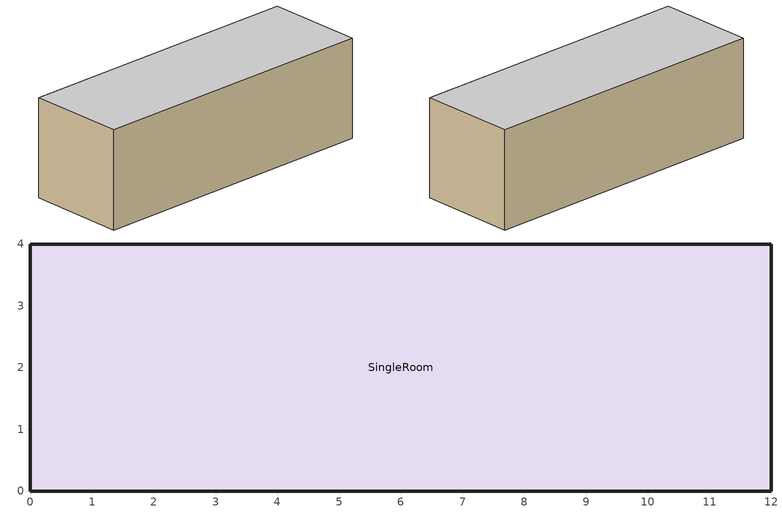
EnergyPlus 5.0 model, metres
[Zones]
SingleRoom
 floor ground (GROUND_FLOOR): 12,4 12,0 0,0 0,4 z0
 wall outside (EXT_WALL): 0,4 0,0 12,0 12,4 0,4 z0:4
 ceiling othersidecoefficients (BND_CEILING): 0,4 0,0 12,0 12,4 z4
[Building]
TRNSYS17: North Axis {deg}=0; Terrain=City; Loads Convergence Tolerance Value=0; Temperature Convergence Tolerance Value {deltaC}=0; Solar Distribution=FullInteriorAndExterior; Maximum Number of Warmup Days=0
[Site:Location]
not used: Latitude {deg}=0; Longitude {deg}=0; Time Zone {hr}=0; Elevation {m}=0
[Construction]
EXT_WALL; BND_CEILING; GROUND_FLOOR: 
[WindowProperty:ShadingControl]
ESHADE=0; ESHADE=INPUT 1*MAX_ESHADE : SHADECNTRL=ESHADE_INTERNAL; ISHADE=INPUT 1*MAX_ISHADE : SHADECNTRL=ISHADE_INTERNAL
[SurfaceProperty:OtherSideCoefficients]
BOUNDARY=15; BOUNDARY=20; BOUNDARY=IDENTICAL; BOUNDARY=INPUT 1*TBOUNDARY; BOUNDARY=INPUT 1*TGROUND; BOUNDARY=INPUT 1*Tbnd
[Zone]
SingleRoom: Multiplier=1
